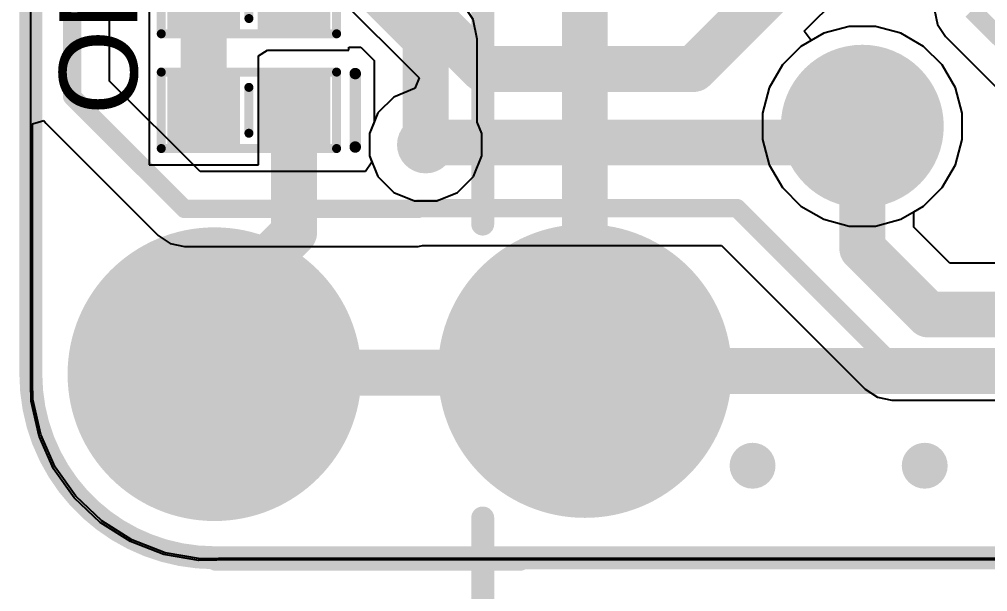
# Model space of a CAD drawing. Header units: millimetres. Extents: x -0.01 to 1.06, y -0.37 to 1.79.
# Drawn here: x -0.005 to 0.4168, y -0.0135 to 0.236 of the extents above; entities that cross this region are included whole.
import ezdxf

# ---------------------------------------------------------------- set-up
doc = ezdxf.new("R2010")
doc.units = ezdxf.units.MM
doc.header["$MEASUREMENT"] = 0
for name, color, linetype in [('BottomLayer', 5, 'Continuous'), ('BottomSolder', 6, 'Continuous'), ('Mechanical1', 6, 'Continuous'), ('MultiLayer', 9, 'Continuous'), ('PadHoleLayer', 156, 'Continuous'), ('TopLayer', 1, 'Continuous'), ('TopOverlay', 2, 'Continuous'), ('TopPaste', 8, 'Continuous'), ('TopSolder', 216, 'Continuous'), ('ViaHoleLayer', 16, 'Continuous')]:
    doc.layers.add(name, color=color, linetype=linetype)
doc.styles.add('Arial', font='arial.ttf', dxfattribs={"height": 0.2})

# ---------------------------------------------------------------- blocks, each defined once
blk = doc.blocks.new('USB2_5_2_____________15')
at = {"layer": 'BottomLayer'}
h = blk.add_hatch(color=5, dxfattribs=at)
edge = h.paths.add_edge_path()
edge.add_arc((0.26693, -0.14646), 0.0315, 0, 360)
h = blk.add_hatch(color=5, dxfattribs=at)
edge = h.paths.add_edge_path()
edge.add_arc((0.37362, -0.26732), 0.06, 0, 360)
at = {"layer": 'BottomSolder'}
h = blk.add_hatch(color=6, dxfattribs=at)
edge = h.paths.add_edge_path()
edge.add_arc((0.26693, -0.14646), 0.0355, 0, 360)
h = blk.add_hatch(color=6, dxfattribs=at)
edge = h.paths.add_edge_path()
edge.add_arc((0.37362, -0.26732), 0.064, 0, 360)
at = {"layer": 'MultiLayer'}
h = blk.add_hatch(color=9, dxfattribs=at)
edge = h.paths.add_edge_path()
edge.add_arc((0.26693, -0.14646), 0.0315, 0, 360)
h = blk.add_hatch(color=9, dxfattribs=at)
edge = h.paths.add_edge_path()
edge.add_arc((0.37362, -0.26732), 0.06, 0, 360)
at = {"layer": 'PadHoleLayer'}
h = blk.add_hatch(color=156, dxfattribs=at)
edge = h.paths.add_edge_path()
edge.add_arc((0.26693, -0.14646), 0.01969, 0, 360)
h = blk.add_hatch(color=156, dxfattribs=at)
edge = h.paths.add_edge_path()
edge.add_arc((0.37362, -0.26732), 0.0475, 0, 360)
at = {"layer": 'TopLayer'}
h = blk.add_hatch(color=1, dxfattribs=at)
edge = h.paths.add_edge_path()
edge.add_arc((0.26693, -0.14646), 0.0315, 0, 360)
h = blk.add_hatch(color=1, dxfattribs=at)
edge = h.paths.add_edge_path()
edge.add_arc((0.37362, -0.26732), 0.06, 0, 360)
at = {"layer": 'TopSolder'}
h = blk.add_hatch(color=216, dxfattribs=at)
edge = h.paths.add_edge_path()
edge.add_arc((0.26693, -0.14646), 0.0355, 0, 360)
h = blk.add_hatch(color=216, dxfattribs=at)
edge = h.paths.add_edge_path()
edge.add_arc((0.37362, -0.26732), 0.064, 0, 360)
at = {"layer": 'TopOverlay', "const_width": 0.01}
for points in [[(0.30958, -0.31181), (0.21404, -0.31181)], [(0.82228, -0.31181), (0.43767, -0.31181)]]:
    blk.add_lwpolyline(points, dxfattribs=at)
at = {"layer": 'TopOverlay', "const_width": 0.005}
for points in [[(0.30708, -0.31181, 1), (0.31208, -0.31181, 1)], [(0.43517, -0.31181, 1), (0.44017, -0.31181, 1)]]:
    blk.add_lwpolyline(points, format="xyb", close=True, dxfattribs=at)
blk = doc.blocks.new('RES_0402_39')
at = {"layer": 'TopLayer'}
for points in [[(-0.0315, -0.01181), (-0.0315, 0.01181), (-0.00787, 0.01181), (-0.00787, -0.01181)], [(0.00787, -0.01181), (0.00787, 0.01181), (0.0315, 0.01181), (0.0315, -0.01181)]]:
    blk.add_hatch(color=1, dxfattribs=at).paths.add_polyline_path(points)
at = {"layer": 'TopPaste'}
for points in [[(-0.0315, -0.01181), (-0.0315, 0.01181), (-0.00787, 0.01181), (-0.00787, -0.01181)], [(0.00787, -0.01181), (0.00787, 0.01181), (0.0315, 0.01181), (0.0315, -0.01181)]]:
    blk.add_hatch(color=8, dxfattribs=at).paths.add_polyline_path(points)
at = {"layer": 'TopSolder'}
for points in [[(-0.0355, -0.01581), (-0.0355, 0.01581), (-0.00387, 0.01581), (-0.00387, -0.01581)], [(0.00387, -0.01581), (0.00387, 0.01581), (0.0355, 0.01581), (0.0355, -0.01581)]]:
    blk.add_hatch(color=216, dxfattribs=at).paths.add_polyline_path(points)
at = {"layer": 'TopOverlay', "const_width": 0.00394}
for points in [[(-0.03819, -0.01665), (-0.03819, 0.01665)], [(-0.03819, 0.01665), (0.03819, 0.01665)], [(0.03819, -0.01665), (0.03819, 0.01665)], [(0, -0.01), (0, 0.01)], [(-0.03819, -0.01665), (0.03819, -0.01665)]]:
    blk.add_lwpolyline(points, dxfattribs=at)
at = {"layer": 'TopOverlay', "const_width": 0.00197}
for points in [[(-0.03917, 0.01665, 1), (-0.0372, 0.01665, 1)], [(-0.03917, 0.01665, 1), (-0.0372, 0.01665, 1)], [(0.0372, 0.01665, 1), (0.03917, 0.01665, 1)], [(0.0372, 0.01665, 1), (0.03917, 0.01665, 1)], [(-0.00098, 0.01, 1), (0.00098, 0.01, 1)], [(-0.00098, -0.01, 1), (0.00098, -0.01, 1)], [(-0.03917, -0.01665, 1), (-0.0372, -0.01665, 1)], [(-0.03917, -0.01665, 1), (-0.0372, -0.01665, 1)], [(0.0372, -0.01665, 1), (0.03917, -0.01665, 1)], [(0.0372, -0.01665, 1), (0.03917, -0.01665, 1)]]:
    blk.add_lwpolyline(points, format="xyb", close=True, dxfattribs=at)
blk = doc.blocks.new('LED_0402_43')
at = {"layer": 'TopLayer'}
for points in [[(-0.0315, -0.01181), (-0.0315, 0.01181), (-0.00787, 0.01181), (-0.00787, -0.01181)], [(0.00787, -0.01181), (0.00787, 0.01181), (0.0315, 0.01181), (0.0315, -0.01181)]]:
    blk.add_hatch(color=1, dxfattribs=at).paths.add_polyline_path(points)
at = {"layer": 'TopPaste'}
for points in [[(-0.0315, -0.01181), (-0.0315, 0.01181), (-0.00787, 0.01181), (-0.00787, -0.01181)], [(0.00787, -0.01181), (0.00787, 0.01181), (0.0315, 0.01181), (0.0315, -0.01181)]]:
    blk.add_hatch(color=8, dxfattribs=at).paths.add_polyline_path(points)
at = {"layer": 'TopSolder'}
for points in [[(-0.0355, -0.01581), (-0.0355, 0.01581), (-0.00387, 0.01581), (-0.00387, -0.01581)], [(0.00387, -0.01581), (0.00387, 0.01581), (0.0355, 0.01581), (0.0355, -0.01581)]]:
    blk.add_hatch(color=216, dxfattribs=at).paths.add_polyline_path(points)
at = {"layer": 'TopOverlay'}
for points, const_width in [([(-0.03819, -0.01665), (-0.03819, 0.01665)], 0.00394), ([(-0.03819, 0.01665), (0.03819, 0.01665)], 0.00394), ([(0.03819, -0.01665), (0.03819, 0.01665)], 0.00394), ([(0.04632, -0.016), (0.04632, 0.016)], 0.005), ([(0, -0.01), (0, 0.01)], 0.00394), ([(-0.03819, -0.01665), (0.03819, -0.01665)], 0.00394)]:
    blk.add_lwpolyline(points, dxfattribs=dict(at, const_width=const_width))
for points, const_width in [([(-0.03917, 0.01665, 1), (-0.0372, 0.01665, 1)], 0.00197), ([(-0.03917, 0.01665, 1), (-0.0372, 0.01665, 1)], 0.00197), ([(0.0372, 0.01665, 1), (0.03917, 0.01665, 1)], 0.00197), ([(0.0372, 0.01665, 1), (0.03917, 0.01665, 1)], 0.00197), ([(0.04507, 0.016, 1), (0.04757, 0.016, 1)], 0.0025), ([(-0.00098, 0.01, 1), (0.00098, 0.01, 1)], 0.00197), ([(-0.00098, -0.01, 1), (0.00098, -0.01, 1)], 0.00197), ([(-0.03917, -0.01665, 1), (-0.0372, -0.01665, 1)], 0.00197), ([(-0.03917, -0.01665, 1), (-0.0372, -0.01665, 1)], 0.00197), ([(0.0372, -0.01665, 1), (0.03917, -0.01665, 1)], 0.00197), ([(0.0372, -0.01665, 1), (0.03917, -0.01665, 1)], 0.00197), ([(0.04507, -0.016, 1), (0.04757, -0.016, 1)], 0.0025)]:
    blk.add_lwpolyline(points, format="xyb", close=True, dxfattribs=dict(at, const_width=const_width))

msp = doc.modelspace()

# ---------------------------------------------------------------- hatches: boundary and pattern name
at = {"layer": 'BottomLayer'}
h = msp.add_hatch(color=5, dxfattribs=at)
edge = h.paths.add_edge_path()
edge.add_arc((0.172, 0.18131), 0.0125, 0, 360)
h = msp.add_hatch(color=5, dxfattribs=at)
edge = h.paths.add_edge_path()
edge.add_arc((0.08, 0.08131), 0.06, 0, 360)
h = msp.add_hatch(color=5, dxfattribs=at)
edge = h.paths.add_edge_path()
edge.add_arc((0.3144, 0.04141), 0.01, 0, 360)
h = msp.add_hatch(color=5, dxfattribs=at)
edge = h.paths.add_edge_path()
edge.add_arc((0.3894, 0.04141), 0.01, 0, 360)
at = {"layer": 'BottomSolder'}
h = msp.add_hatch(color=6, dxfattribs=at)
edge = h.paths.add_edge_path()
edge.add_arc((0.08, 0.08131), 0.064, 0, 360)
at = {"layer": 'MultiLayer'}
h = msp.add_hatch(color=9, dxfattribs=at)
edge = h.paths.add_edge_path()
edge.add_arc((0.08, 0.08131), 0.06, 0, 360)
at = {"layer": 'PadHoleLayer'}
h = msp.add_hatch(color=156, dxfattribs=at)
edge = h.paths.add_edge_path()
edge.add_arc((0.08, 0.08131), 0.045, 0, 360)
at = {"layer": 'TopLayer'}
h = msp.add_hatch(color=1, dxfattribs=at)
edge = h.paths.add_edge_path()
edge.add_arc((0.172, 0.18131), 0.0125, 0, 360)
h = msp.add_hatch(color=1, dxfattribs=at)
edge = h.paths.add_edge_path()
edge.add_arc((0.08, 0.08131), 0.06, 0, 360)
h = msp.add_hatch(color=1, dxfattribs=at)
edge = h.paths.add_edge_path()
edge.add_arc((0.3144, 0.04141), 0.01, 0, 360)
h = msp.add_hatch(color=1, dxfattribs=at)
edge = h.paths.add_edge_path()
edge.add_arc((0.3894, 0.04141), 0.01, 0, 360)
at = {"layer": 'TopSolder'}
h = msp.add_hatch(color=216, dxfattribs=at)
edge = h.paths.add_edge_path()
edge.add_arc((0.08, 0.08131), 0.064, 0, 360)
at = {"layer": 'ViaHoleLayer'}
h = msp.add_hatch(color=16, dxfattribs=at)
edge = h.paths.add_edge_path()
edge.add_arc((0.172, 0.18131), 0.0075, 0, 360)
h = msp.add_hatch(color=16, dxfattribs=at)
edge = h.paths.add_edge_path()
edge.add_arc((0.3144, 0.04141), 0.006, 0, 360)
h = msp.add_hatch(color=16, dxfattribs=at)
edge = h.paths.add_edge_path()
edge.add_arc((0.3894, 0.04141), 0.006, 0, 360)

# ---------------------------------------------------------------- linework, layer by layer
at = {"layer": 'BottomLayer'}
for p, q in [((0.03431, 0.20907), (0.03431, 0.99255)), ((0.12914, 0.25045), (0.16916, 0.21043)), ((0.33688, 0.23076), (0.35171, 0.24559)), ((0.39369, 0.24001), (0.39493, 0.23377)), ((0.35648, 0.23288), (0.34542, 0.22991)), ((0.36793, 0.23288), (0.35648, 0.23288)), ((0.37899, 0.22991), (0.36793, 0.23288)), ((0.39493, 0.23377), (0.39846, 0.22848)), ((0.33995, 0.22676), (0.33688, 0.23076)), ((0.34542, 0.22991), (0.33995, 0.22676)), ((0.38891, 0.22419), (0.37899, 0.22991)), ((0.39846, 0.22848), (0.42034, 0.2066)), ((0.39701, 0.21609), (0.38891, 0.22419)), ((0.40274, 0.20617), (0.39701, 0.21609)), ((0.07376, 0.16962), (0.03431, 0.20907)), ((0.16916, 0.21043), (0.16724, 0.20581)), ((0.16713, 0.20581), (0.15812, 0.20208)), ((0.16724, 0.20581), (0.16713, 0.20581)), ((0.4057, 0.19511), (0.40274, 0.20617)), ((0.15812, 0.20208), (0.15123, 0.19519)), ((0.15123, 0.19519), (0.1475, 0.18618)), ((0.4057, 0.18366), (0.4057, 0.19511)), ((0.00069, 0.19042), (0.00569, 0.19194)), ((0.00069, 0.078), (0.00069, 0.19042)), ((0.00569, 0.19194), (0.00646, 0.19078)), ((0.00646, 0.19078), (0.05546, 0.14178)), ((0.1475, 0.18618), (0.1475, 0.17644)), ((0.40274, 0.17259), (0.4057, 0.18366)), ((0.1486, 0.17378), (0.14582, 0.16962)), ((0.1475, 0.17644), (0.1486, 0.17378)), ((0.14582, 0.16962), (0.07376, 0.16962)), ((0.39701, 0.16267), (0.40274, 0.17259)), ((0.38891, 0.15458), (0.39701, 0.16267)), ((0.38464, 0.15211), (0.38891, 0.15458)), ((0.38464, 0.1454), (0.38464, 0.15211)), ((0.40029, 0.12974), (0.38464, 0.1454)), ((0.05546, 0.14178), (0.06076, 0.13824)), ((0.06076, 0.13824), (0.067, 0.137)), ((0.067, 0.137), (0.16869, 0.137)), ((0.16869, 0.137), (0.17059, 0.13738)), ((0.17059, 0.13738), (0.30086, 0.13738)), ((0.30086, 0.13738), (0.36346, 0.07478)), ((0.63771, 0.12974), (0.40029, 0.12974)), ((0.00089, 0.07022), (0.00069, 0.078)), ((0.00069, 0.078), (0.00069, 0.078)), ((0.36346, 0.07478), (0.36876, 0.07124)), ((0.00431, 0.05503), (0.00089, 0.07022)), ((0.36876, 0.07124), (0.375, 0.07)), ((0.375, 0.07), (0.6557, 0.07)), ((0.01063, 0.04081), (0.00431, 0.05503)), ((0.0196, 0.02809), (0.01063, 0.04081)), ((0.03088, 0.01736), (0.0196, 0.02809)), ((0.04404, 0.00904), (0.03088, 0.01736)), ((0.05857, 0.00345), (0.04404, 0.00904)), ((0.07391, 0.0008), (0.05857, 0.00345)), ((0.08169, 0.001), (0.07391, 0.0008)), ((0.92372, 0.00106), (0.08169, 0.001))]:
    msp.add_line(p, q, dxfattribs=at)
for points, const_width in [([(0.018, 0.20231), (0.018, 0.99931)], 0.008), ([(0.28871, 0.21431), (0.3622, 0.28781)], 0.02), ([(0.145, 0.26631), (0.197, 0.21431)], 0.02), ([(0.41, 0.24001), (0.46063, 0.18938)], 0.008), ([(0.197, 0.21431), (0.28871, 0.21431)], 0.02), ([(0.018, 0.20231), (0.067, 0.15331)], 0.008), ([(0.35509, 0.18227), (0.3622, 0.18938)], 0.02), ([(0.3622, 0.13611), (0.3622, 0.18938)], 0.02), ([(0.172, 0.18131), (0.17296, 0.18227)], 0.02), ([(0.17296, 0.18227), (0.35509, 0.18227)], 0.02), ([(0.067, 0.15331), (0.16869, 0.15331)], 0.008), ([(0.16869, 0.15331), (0.16906, 0.15369)], 0.008), ([(0.16906, 0.15369), (0.30762, 0.15369)], 0.008), ([(0.30762, 0.15369), (0.375, 0.08631)], 0.008), ([(0.3622, 0.13611), (0.391, 0.10731)], 0.02), ([(0.391, 0.10731), (0.647, 0.10731)], 0.02), ([(0.375, 0.08631), (0.6557, 0.08631)], 0.008)]:
    msp.add_lwpolyline(points, dxfattribs=dict(at, const_width=const_width))
for points, const_width in [([(0.192, 0.21431, 1), (0.202, 0.21431, 1)], 0.01), ([(0.192, 0.21431, 1), (0.202, 0.21431, 1)], 0.01), ([(0.28371, 0.21431, 1), (0.29371, 0.21431, 1)], 0.01), ([(0.28371, 0.21431, 1), (0.29371, 0.21431, 1)], 0.01), ([(0.016, 0.20231, 1), (0.02, 0.20231, 1)], 0.004), ([(0.016, 0.20231, 1), (0.02, 0.20231, 1)], 0.004), ([(0.3572, 0.18938, 1), (0.3672, 0.18938, 1)], 0.01), ([(0.3572, 0.18938, 1), (0.3672, 0.18938, 1)], 0.01), ([(0.167, 0.18131, 1), (0.177, 0.18131, 1)], 0.01), ([(0.16796, 0.18227, 1), (0.17796, 0.18227, 1)], 0.01), ([(0.16796, 0.18227, 1), (0.17796, 0.18227, 1)], 0.01), ([(0.35009, 0.18227, 1), (0.36009, 0.18227, 1)], 0.01), ([(0.35009, 0.18227, 1), (0.36009, 0.18227, 1)], 0.01), ([(0.065, 0.15331, 1), (0.069, 0.15331, 1)], 0.004), ([(0.065, 0.15331, 1), (0.069, 0.15331, 1)], 0.004), ([(0.16669, 0.15331, 1), (0.17069, 0.15331, 1)], 0.004), ([(0.16669, 0.15331, 1), (0.17069, 0.15331, 1)], 0.004), ([(0.16706, 0.15369, 1), (0.17106, 0.15369, 1)], 0.004), ([(0.16706, 0.15369, 1), (0.17106, 0.15369, 1)], 0.004), ([(0.30562, 0.15369, 1), (0.30962, 0.15369, 1)], 0.004), ([(0.30562, 0.15369, 1), (0.30962, 0.15369, 1)], 0.004), ([(0.3572, 0.13611, 1), (0.3672, 0.13611, 1)], 0.01), ([(0.3572, 0.13611, 1), (0.3672, 0.13611, 1)], 0.01), ([(0.386, 0.10731, 1), (0.396, 0.10731, 1)], 0.01), ([(0.386, 0.10731, 1), (0.396, 0.10731, 1)], 0.01), ([(0.373, 0.08631, 1), (0.377, 0.08631, 1)], 0.004), ([(0.373, 0.08631, 1), (0.377, 0.08631, 1)], 0.004)]:
    msp.add_lwpolyline(points, format="xyb", close=True, dxfattribs=dict(at, const_width=const_width))
at = {"layer": 'Mechanical1', "const_width": 0.01}
for points in [[(0, 1.70631), (0, 0.08131)], [(0.08, 0.00131), (0.92, 0.00131)], [(0.08069, 0.00062), (0.21299, 0.00062)]]:
    msp.add_lwpolyline(points, dxfattribs=at)
at = {"layer": 'Mechanical1', "const_width": 0.005}
for points in [[(-0.0025, 0.08131, 1), (0.0025, 0.08131, 1)], [(-0.0025, 0.08131, 1), (0.0025, 0.08131, 1)], [(0.0775, 0.00131, 1), (0.0825, 0.00131, 1)], [(0.0775, 0.00131, 1), (0.0825, 0.00131, 1)], [(0.07819, 0.00062, 1), (0.08319, 0.00062, 1)], [(0.21049, 0.00062, 1), (0.21549, 0.00062, 1)]]:
    msp.add_lwpolyline(points, format="xyb", close=True, dxfattribs=at)
at = {"layer": 'Mechanical1', "const_width": 0.01}
msp.add_lwpolyline([(0.08, 0.00131, -0.414214), (0, 0.08131)], format="xyb", dxfattribs=at)
at = {"layer": 'TopLayer'}
for p, q in [((0, 0.07731), (0, 1.55131)), ((0.0515, 0.27012), (0.0515, 0.2225)), ((0.19272, 0.23589), (0.18786, 0.24317)), ((0.19443, 0.22731), (0.19272, 0.23589)), ((0.35648, 0.23288), (0.34542, 0.22991)), ((0.36793, 0.23288), (0.35648, 0.23288)), ((0.37899, 0.22991), (0.36793, 0.23288)), ((0.34542, 0.22991), (0.3355, 0.22419)), ((0.38891, 0.22419), (0.37899, 0.22991)), ((0.1385, 0.2225), (0.1385, 0.22388)), ((0.1385, 0.22388), (0.14371, 0.22388)), ((0.14371, 0.22388), (0.14957, 0.21802)), ((0.19443, 0.19118), (0.19443, 0.22731)), ((0.3355, 0.22419), (0.3274, 0.21609)), ((0.39701, 0.21609), (0.38891, 0.22419)), ((0.0515, 0.2225), (0.0515, 0.2225)), ((0.0515, 0.2225), (0.0515, 0.22012)), ((0.0515, 0.22012), (0.0515, 0.22012)), ((0.0515, 0.22012), (0.0515, 0.1725)), ((0.09913, 0.22012), (0.10314, 0.2225)), ((0.09913, 0.1725), (0.09913, 0.22012)), ((0.10314, 0.2225), (0.1385, 0.2225)), ((0.14957, 0.21802), (0.14957, 0.19118)), ((0.3274, 0.21609), (0.32167, 0.20617)), ((0.40274, 0.20617), (0.39701, 0.21609)), ((0.32167, 0.20617), (0.31871, 0.19511)), ((0.4057, 0.19511), (0.40274, 0.20617)), ((0.31871, 0.19511), (0.31871, 0.18366)), ((0.4057, 0.18366), (0.4057, 0.19511)), ((0.14957, 0.19118), (0.1475, 0.18618)), ((0.1965, 0.18618), (0.19443, 0.19118)), ((0.1475, 0.18618), (0.1475, 0.17644)), ((0.1965, 0.17644), (0.1965, 0.18618)), ((0.31871, 0.18366), (0.32167, 0.17259)), ((0.40274, 0.17259), (0.4057, 0.18366)), ((0.1475, 0.17644), (0.15123, 0.16743)), ((0.19277, 0.16743), (0.1965, 0.17644)), ((0.0515, 0.1725), (0.09913, 0.1725)), ((0.32167, 0.17259), (0.3274, 0.16267)), ((0.39701, 0.16267), (0.40274, 0.17259)), ((0.15123, 0.16743), (0.15812, 0.16054)), ((0.18588, 0.16054), (0.19277, 0.16743)), ((0.15812, 0.16054), (0.16713, 0.15681)), ((0.17687, 0.15681), (0.18588, 0.16054)), ((0.3274, 0.16267), (0.3355, 0.15458)), ((0.38891, 0.15458), (0.39701, 0.16267)), ((0.16713, 0.15681), (0.17687, 0.15681)), ((0.3355, 0.15458), (0.34542, 0.14885)), ((0.37899, 0.14885), (0.38891, 0.15458)), ((0.34542, 0.14885), (0.35648, 0.14589)), ((0.36793, 0.14589), (0.37899, 0.14885)), ((0.35648, 0.14589), (0.36793, 0.14589)), ((0.0002, 0.06953), (0, 0.07731)), ((0, 0.07731), (0, 0.07731)), ((0.00362, 0.05434), (0.0002, 0.06953)), ((0.00994, 0.04012), (0.00362, 0.05434)), ((0.01891, 0.0274), (0.00994, 0.04012)), ((0.03019, 0.01667), (0.01891, 0.0274)), ((0.04335, 0.00835), (0.03019, 0.01667)), ((0.05788, 0.00276), (0.04335, 0.00835)), ((0.07322, 0.00011), (0.05788, 0.00276)), ((0.081, 0.00031), (0.07322, 0.00011)), ((0.92304, 0.00037), (0.081, 0.00031))]:
    msp.add_line(p, q, dxfattribs=at)
at = {"layer": 'TopLayer', "const_width": 0.02}
for points in [[(0.24134, 0.08269), (0.24134, 0.30631)], [(0.07531, 0.19631), (0.07531, 0.24631)], [(0.153, 0.24631), (0.172, 0.22731)], [(0.172, 0.18131), (0.172, 0.22731)], [(0.11469, 0.14306), (0.11469, 0.19631)], [(0.36113, 0.18831), (0.3622, 0.18938)], [(0.08, 0.10837), (0.11469, 0.14306)], [(0.08, 0.08131), (0.08, 0.10837)], [(0.08, 0.08131), (0.08069, 0.082)], [(0.08069, 0.082), (0.24065, 0.082)], [(0.24065, 0.082), (0.24134, 0.08269)], [(0.24134, 0.08269), (0.75157, 0.08269)]]:
    msp.add_lwpolyline(points, dxfattribs=at)
at = {"layer": 'TopLayer', "const_width": 0.01}
for points in [[(0.167, 0.22731, 1), (0.177, 0.22731, 1)], [(0.167, 0.22731, 1), (0.177, 0.22731, 1)], [(0.07032, 0.19631, 1), (0.08031, 0.19631, 1)], [(0.10969, 0.19631, 1), (0.11969, 0.19631, 1)], [(0.35613, 0.18831, 1), (0.36613, 0.18831, 1)], [(0.3572, 0.18938, 1), (0.3672, 0.18938, 1)], [(0.167, 0.18131, 1), (0.177, 0.18131, 1)], [(0.10969, 0.14306, 1), (0.11969, 0.14306, 1)], [(0.10969, 0.14306, 1), (0.11969, 0.14306, 1)], [(0.075, 0.10837, 1), (0.085, 0.10837, 1)], [(0.075, 0.10837, 1), (0.085, 0.10837, 1)], [(0.075, 0.08131, 1), (0.085, 0.08131, 1)], [(0.075, 0.08131, 1), (0.085, 0.08131, 1)], [(0.07569, 0.082, 1), (0.08569, 0.082, 1)], [(0.07569, 0.082, 1), (0.08569, 0.082, 1)], [(0.23565, 0.082, 1), (0.24565, 0.082, 1)], [(0.23565, 0.082, 1), (0.24565, 0.082, 1)], [(0.23634, 0.08269, 1), (0.24634, 0.08269, 1)], [(0.23634, 0.08269, 1), (0.24634, 0.08269, 1)], [(0.23634, 0.08269, 1), (0.24634, 0.08269, 1)]]:
    msp.add_lwpolyline(points, format="xyb", close=True, dxfattribs=at)

# ---------------------------------------------------------------- block references
at = {"rotation": 270}
msp.add_blockref('USB2_5_2_____________15', (0.50866, 0.45631), dxfattribs=at)
for name, p in [('RES_0402_39', (0.095, 0.24631)), ('LED_0402_43', (0.095, 0.19631))]:
    msp.add_blockref(name, p)

# ---------------------------------------------------------------- texts
at = {"layer": 'TopOverlay', "style": 'Arial'}
msp.add_text('ON', height=0.034, rotation=90, dxfattribs=at).set_placement((0.0464, 0.19441))

doc.saveas('drawing.dxf')
